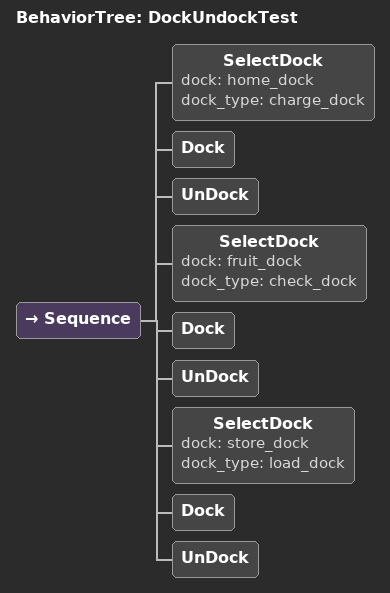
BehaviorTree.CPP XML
<?xml version="1.0" encoding="UTF-8"?>
<root BTCPP_format="4">
    <BehaviorTree ID="DockUndockTest">
        <Sequence>
            <SelectDock
        dock="home_dock"
        dock_type="charge_dock"/>
            <Dock/>
            <UnDock/>
            <SelectDock
        dock="fruit_dock"
        dock_type="check_dock"/>
            <Dock/>
            <UnDock/>
            <SelectDock
        dock="store_dock"
        dock_type="load_dock"/>
            <Dock/>
            <UnDock/>
        </Sequence>
    </BehaviorTree>

</root>
